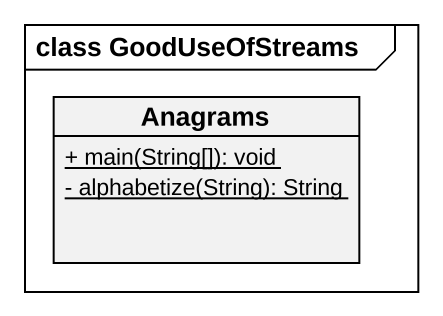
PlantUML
@startuml
mainframe class GoodUseOfStreams
hide circle
hide empty members
skinparam classAttributeIconSize 0
class Anagrams {
  {static} + main(String[]): void
  {static} - alphabetize(String): String
}
@enduml
